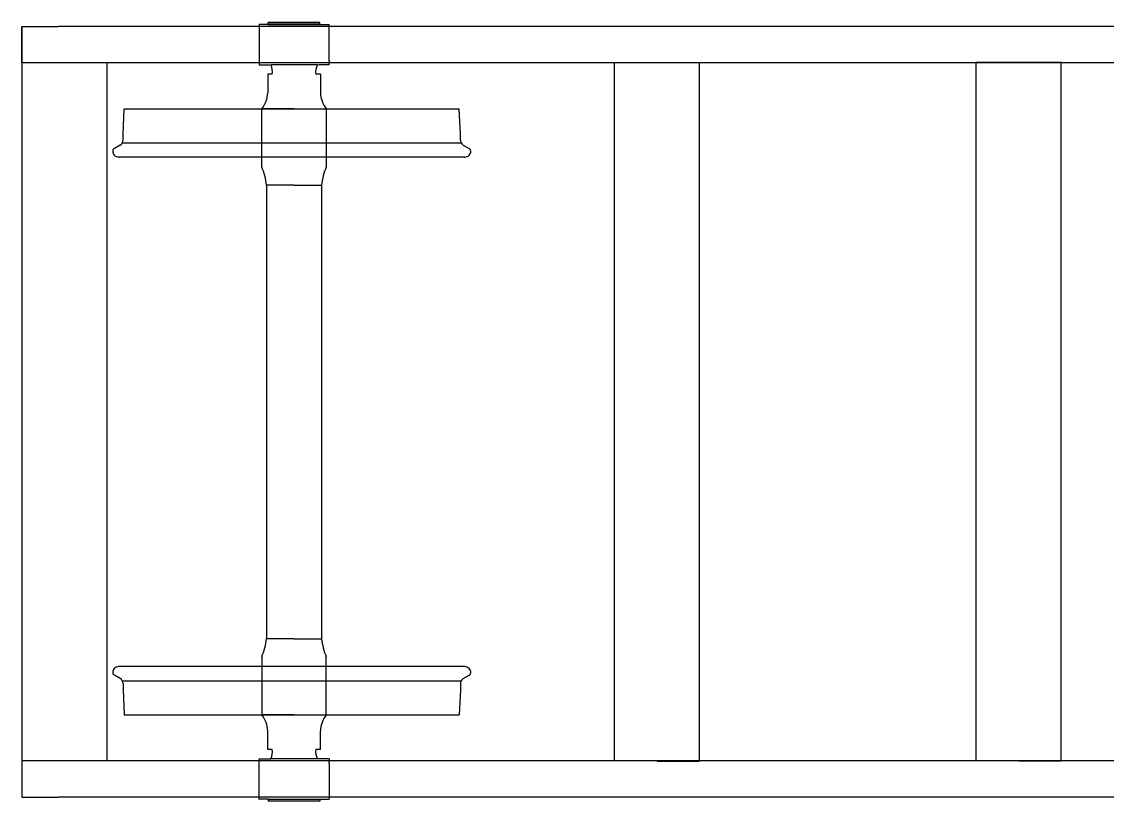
# Model space of a CAD drawing. Header units: millimetres. Extents: x -5057 to 33615, y -6628 to 11138.
# Drawn here: x 26086 to 29080, y 3648 to 5796 of the extents above; entities that cross this region are included whole.
import ezdxf

# ---------------------------------------------------------------- set-up
doc = ezdxf.new("R2010")
doc.units = ezdxf.units.MM
doc.linetypes.add('AM_ISO02W050x2', pattern=[3.75, 3, -0.75])

msp = doc.modelspace()

# ---------------------------------------------------------------- linework, layer by layer
at = {"linetype": 'AM_ISO02W050x2'}
for p, q in [((26086.123, 5782.618), (26086.123, 5683.942)), ((26086.123, 5683.942), (26086.123, 5782.618)), ((26086.123, 5782.618), (26187.214, 5782.618)), ((26086.123, 5683.942), (26086.123, 3760.415)), ((26287.214, 5682.855), (26086.123, 5682.855)), ((26321.973, 3759.54), (26321.973, 5683.942)), ((27838.514, 5682.855), (27719.464, 5682.855)), ((27719.464, 5682.855), (27719.464, 3759.328)), ((27955.314, 5682.855), (27838.514, 5682.855)), ((27955.314, 3758.453), (27955.314, 5682.855)), ((28836.008, 5683.73), (28716.958, 5683.73)), ((28716.958, 5683.73), (28716.958, 3760.203)), ((28952.808, 5683.73), (28836.008, 5683.73)), ((28952.808, 3759.328), (28952.808, 5683.73)), ((26086.123, 3760.415), (26086.123, 3659.565)), ((26287.214, 3759.328), (26086.123, 3759.328)), ((27838.514, 3758.453), (27955.314, 3758.453)), ((28836.008, 3759.328), (28952.808, 3759.328)), ((26086.123, 3659.565), (26187.214, 3659.565))]:
    msp.add_line(p, q, dxfattribs=at)
for p, q in [((30740.672, 5782.618), (26187.214, 5782.618)), ((26740.672, 5789.092), (26740.672, 5677.092)), ((26740.672, 5789.092), (26740.672, 5677.092)), ((26767.103, 5788.118), (26740.672, 5788.145)), ((26767.103, 5788.118), (26740.672, 5788.145)), ((26766.105, 5789.092), (26766.105, 5794.092)), ((26837.092, 5794.092), (26766.105, 5794.092)), ((26766.105, 5789.092), (26766.105, 5794.092)), ((26837.092, 5794.092), (26766.105, 5794.092)), ((26868.623, 5789.092), (26766.105, 5789.092)), ((26868.623, 5789.092), (26766.105, 5789.092)), ((26767.1, 5788.092), (26772.777, 5788.092)), ((26767.1, 5788.092), (26772.777, 5788.092)), ((26772.777, 5788.092), (26907.092, 5788.085)), ((26868.623, 5789.092), (26772.842, 5789.092)), ((26868.623, 5789.092), (26772.842, 5789.092)), ((26868.623, 5789.092), (26772.842, 5789.092)), ((26868.623, 5789.092), (26772.842, 5789.092)), ((26778.41, 5788.085), (26778.41, 5789.092)), ((26837.092, 5795.092), (26837.092, 5795.985)), ((26837.092, 5795.092), (26837.092, 5795.985)), ((26866.877, 5794.092), (26837.092, 5794.092)), ((26866.877, 5794.092), (26837.092, 5794.092)), ((26837.092, 5789.092), (26837.092, 5790.092)), ((26837.092, 5789.092), (26837.092, 5790.092)), ((26908.092, 5794.092), (26866.877, 5794.092)), ((26869.417, 5789.092), (26868.623, 5789.092)), ((26869.417, 5789.092), (26868.623, 5789.092)), ((26876.56, 5789.092), (26869.417, 5789.092)), ((26876.56, 5789.092), (26875.767, 5789.092)), ((26901.342, 5789.092), (26876.56, 5789.092)), ((26901.342, 5789.092), (26876.56, 5789.092)), ((26901.406, 5789.092), (26876.56, 5789.092)), ((26901.342, 5789.092), (26876.56, 5789.092)), ((26901.342, 5789.092), (26876.56, 5789.092)), ((26901.406, 5789.092), (26876.56, 5789.092)), ((26908.092, 5794.092), (26878.307, 5794.092)), ((26908.092, 5789.092), (26901.406, 5789.092)), ((26908.092, 5789.092), (26901.406, 5789.092)), ((26901.406, 5788.085), (26901.406, 5789.092)), ((26901.406, 5788.092), (26907.092, 5788.085)), ((26907.092, 5788.092), (26933.512, 5788.092)), ((26907.092, 5788.092), (26933.512, 5788.092)), ((26908.092, 5789.092), (26908.092, 5794.092)), ((26908.092, 5789.092), (26908.092, 5794.092)), ((26933.512, 5777.092), (26933.512, 5788.092)), ((26933.512, 5777.092), (26933.512, 5788.092)), ((26933.512, 5689.092), (26933.512, 5777.092)), ((26933.512, 5689.092), (26933.512, 5685.592)), ((26933.512, 5689.092), (26933.512, 5685.592)), ((26837.214, 5682.855), (26287.214, 5682.855)), ((26740.672, 5677.092), (26769.937, 5677.092)), ((26740.672, 5677.092), (26769.937, 5677.092)), ((26901.406, 5677.092), (26772.842, 5677.092)), ((27837.214, 5682.855), (26837.214, 5682.855)), ((26933.512, 5677.092), (26904.246, 5677.092)), ((26933.512, 5677.092), (26904.246, 5677.092)), ((26933.512, 5680.323), (26933.512, 5685.592)), ((26933.512, 5680.323), (26933.512, 5685.592)), ((26933.512, 5677.092), (26933.512, 5680.323)), ((26933.512, 5677.092), (26933.512, 5680.323)), ((28837.214, 5682.855), (27837.214, 5682.855)), ((29837.214, 5682.855), (28837.214, 5682.855)), ((26764.592, 5651.092), (26764.592, 5600.092)), ((26777.092, 5651.092), (26764.592, 5651.092)), ((26764.592, 5651.092), (26764.592, 5600.092)), ((26777.092, 5651.092), (26764.592, 5651.092)), ((26909.592, 5651.092), (26897.092, 5651.092)), ((26909.592, 5651.092), (26897.092, 5651.092)), ((26909.592, 5651.092), (26909.592, 5600.092)), ((26909.592, 5651.092), (26909.592, 5600.092)), ((26365.592, 5486.592), (26369.064, 5556.092)), ((26365.592, 5486.592), (26369.064, 5556.092)), ((26369.064, 5556.092), (27292.42, 5556.092)), ((26369.064, 5556.092), (27292.42, 5556.092)), ((26837.092, 5556.092), (26748.092, 5556.092)), ((26748.092, 5396.092), (26748.092, 5556.092)), ((26837.092, 5556.092), (26748.092, 5556.092)), ((26748.092, 5396.092), (26748.092, 5556.092)), ((26837.092, 5556.092), (26926.092, 5556.092)), ((26837.092, 5556.092), (26926.092, 5556.092)), ((26926.092, 5556.092), (26926.092, 5396.092)), ((26926.092, 5556.092), (26926.092, 5396.092)), ((27295.892, 5486.592), (27292.42, 5556.092)), ((27295.892, 5486.592), (27292.42, 5556.092)), ((26365.592, 5469.999), (26365.592, 5486.592)), ((26365.592, 5469.999), (26365.592, 5486.592)), ((27295.892, 5469.999), (27295.892, 5486.592)), ((27295.892, 5469.999), (27295.892, 5486.592)), ((26357.592, 5456.143), (26341.673, 5446.952)), ((26357.592, 5456.143), (26341.673, 5446.952)), ((26363.448, 5461.999), (27298.035, 5461.999)), ((26363.448, 5461.999), (27298.035, 5461.999)), ((27303.892, 5456.143), (27319.81, 5446.952)), ((27303.892, 5456.143), (27319.81, 5446.952)), ((26337.092, 5439.197), (26337.092, 5439.092)), ((26337.092, 5439.197), (26337.092, 5439.092)), ((26341.673, 5446.952), (26338.528, 5445.136)), ((26341.673, 5446.952), (26338.528, 5445.136)), ((27308.392, 5423.092), (26353.092, 5423.092)), ((27308.392, 5423.092), (26353.092, 5423.092)), ((27319.81, 5446.952), (27322.955, 5445.136)), ((27319.81, 5446.952), (27322.955, 5445.136)), ((26761.092, 5346.092), (26761.092, 4096.092)), ((26837.092, 5346.092), (26761.092, 5346.092)), ((26761.092, 5346.092), (26761.092, 4096.092)), ((26837.092, 5346.092), (26761.092, 5346.092)), ((26837.092, 5346.092), (26913.092, 5346.092)), ((26837.092, 5346.092), (26913.092, 5346.092)), ((26913.092, 5346.092), (26913.092, 4096.092)), ((26913.092, 5346.092), (26913.092, 4096.092)), ((26837.092, 4096.092), (26761.092, 4096.092)), ((26837.092, 4096.092), (26761.092, 4096.092)), ((26837.092, 4096.092), (26913.092, 4096.092)), ((26837.092, 4096.092), (26913.092, 4096.092)), ((26748.092, 4046.092), (26748.092, 3886.092)), ((26748.092, 4046.092), (26748.092, 3886.092)), ((26926.092, 3886.092), (26926.092, 4046.092)), ((26926.092, 3886.092), (26926.092, 4046.092)), ((27308.392, 4019.092), (26353.092, 4019.092)), ((27308.392, 4019.092), (26353.092, 4019.092)), ((26337.092, 4002.987), (26337.092, 4003.092)), ((26337.092, 4002.987), (26337.092, 4003.092)), ((26341.673, 3995.231), (26338.528, 3997.047)), ((26341.673, 3995.231), (26338.528, 3997.047)), ((26357.592, 3986.04), (26341.673, 3995.231)), ((26357.592, 3986.04), (26341.673, 3995.231)), ((27303.892, 3986.04), (27319.81, 3995.231)), ((27303.892, 3986.04), (27319.81, 3995.231)), ((27319.81, 3995.231), (27322.955, 3997.047)), ((27319.81, 3995.231), (27322.955, 3997.047)), ((26363.448, 3980.184), (27298.035, 3980.184)), ((26363.448, 3980.184), (27298.035, 3980.184)), ((26365.592, 3972.184), (26365.592, 3955.592)), ((26365.592, 3972.184), (26365.592, 3955.592)), ((26365.592, 3955.592), (26369.064, 3886.092)), ((26365.592, 3955.592), (26369.064, 3886.092)), ((27295.892, 3955.592), (27292.42, 3886.092)), ((27295.892, 3955.592), (27292.42, 3886.092)), ((27295.892, 3972.184), (27295.892, 3955.592)), ((27295.892, 3972.184), (27295.892, 3955.592)), ((26369.064, 3886.092), (27292.42, 3886.092)), ((26369.064, 3886.092), (27292.42, 3886.092)), ((26837.092, 3886.092), (26748.092, 3886.092)), ((26837.092, 3886.092), (26748.092, 3886.092)), ((26837.092, 3886.092), (26926.092, 3886.092)), ((26837.092, 3886.092), (26926.092, 3886.092)), ((26764.592, 3791.092), (26764.592, 3842.092)), ((26764.592, 3791.092), (26764.592, 3842.092)), ((26909.592, 3791.092), (26909.592, 3842.092)), ((26909.592, 3791.092), (26909.592, 3842.092)), ((26777.092, 3791.092), (26764.592, 3791.092)), ((26777.092, 3791.092), (26764.592, 3791.092)), ((26909.592, 3791.092), (26897.092, 3791.092)), ((26909.592, 3791.092), (26897.092, 3791.092)), ((26837.214, 3759.328), (26287.214, 3759.328)), ((26740.672, 3765.092), (26769.937, 3765.092)), ((26740.672, 3653.092), (26740.672, 3765.092)), ((26740.672, 3765.092), (26769.937, 3765.092)), ((26740.672, 3653.092), (26740.672, 3765.092)), ((26769.937, 3765.092), (26772.777, 3765.092)), ((26769.937, 3765.092), (26772.777, 3765.092)), ((26769.937, 3765.092), (26772.777, 3765.092)), ((26769.937, 3765.092), (26772.777, 3765.092)), ((26901.406, 3765.092), (26772.842, 3765.092)), ((27837.214, 3759.328), (26837.214, 3759.328)), ((26904.246, 3765.092), (26901.406, 3765.092)), ((26904.246, 3765.092), (26901.406, 3765.092)), ((26904.246, 3765.092), (26901.406, 3765.092)), ((26904.246, 3765.092), (26901.406, 3765.092)), ((26933.512, 3765.092), (26904.246, 3765.092)), ((26933.512, 3765.092), (26904.246, 3765.092)), ((26933.512, 3765.092), (26933.512, 3761.86)), ((26933.512, 3765.092), (26933.512, 3761.86)), ((26933.512, 3761.86), (26933.512, 3756.592)), ((26933.512, 3761.86), (26933.512, 3756.592)), ((26933.512, 3753.092), (26933.512, 3756.592)), ((26933.512, 3753.092), (26933.512, 3756.592)), ((26933.512, 3753.092), (26933.512, 3665.092)), ((28837.214, 3759.328), (27837.214, 3759.328)), ((29837.214, 3759.328), (28837.214, 3759.328)), ((30740.672, 3659.565), (26187.214, 3659.565)), ((26767.103, 3654.065), (26740.672, 3654.038)), ((26767.103, 3654.065), (26740.672, 3654.038)), ((26766.105, 3653.092), (26766.105, 3648.092)), ((26868.623, 3653.092), (26766.105, 3653.092)), ((26766.105, 3653.092), (26766.105, 3648.092)), ((26868.623, 3653.092), (26766.105, 3653.092)), ((26767.1, 3654.092), (26772.777, 3654.092)), ((26767.1, 3654.092), (26772.777, 3654.092)), ((26772.777, 3654.092), (26907.092, 3654.098)), ((26868.623, 3653.092), (26772.842, 3653.092)), ((26868.623, 3653.092), (26772.842, 3653.092)), ((26868.623, 3653.092), (26772.842, 3653.092)), ((26868.623, 3653.092), (26772.842, 3653.092)), ((26778.41, 3654.098), (26778.41, 3653.092)), ((26869.417, 3653.092), (26868.623, 3653.092)), ((26869.417, 3653.092), (26868.623, 3653.092)), ((26876.56, 3653.092), (26869.417, 3653.092)), ((26876.56, 3653.092), (26875.767, 3653.092)), ((26901.342, 3653.092), (26876.56, 3653.092)), ((26901.342, 3653.092), (26876.56, 3653.092)), ((26901.406, 3653.092), (26876.56, 3653.092)), ((26901.342, 3653.092), (26876.56, 3653.092)), ((26901.342, 3653.092), (26876.56, 3653.092)), ((26901.406, 3653.092), (26876.56, 3653.092)), ((26901.406, 3654.092), (26907.092, 3654.098)), ((26901.406, 3654.098), (26901.406, 3653.092)), ((26908.092, 3653.092), (26901.406, 3653.092)), ((26908.092, 3653.092), (26901.406, 3653.092)), ((26907.092, 3654.092), (26933.512, 3654.092)), ((26907.092, 3654.092), (26933.512, 3654.092)), ((26908.092, 3653.092), (26908.092, 3648.092)), ((26908.092, 3653.092), (26908.092, 3648.092)), ((26933.512, 3665.092), (26933.512, 3654.092)), ((26933.512, 3665.092), (26933.512, 3654.092)), ((26837.092, 3648.092), (26766.105, 3648.092)), ((26837.092, 3648.092), (26766.105, 3648.092)), ((26866.877, 3648.092), (26837.092, 3648.092)), ((26866.877, 3648.092), (26837.092, 3648.092)), ((26908.092, 3648.092), (26866.877, 3648.092)), ((26908.092, 3648.092), (26878.307, 3648.092))]:
    msp.add_line(p, q)
for centre, radius, start, end in [((26737.692, 5657.999), 40, 350.05645, 28.510655), ((26737.692, 5657.999), 40, 350.05645, 28.510655), ((26936.491, 5657.999), 40, 151.489345, 189.94355), ((26936.491, 5657.999), 40, 151.489345, 189.94355), ((26689.652, 5603.1), 75, 321.186936, 357.700973), ((26689.652, 5603.1), 75, 321.186936, 357.700973), ((26984.531, 5603.1), 75, 182.299027, 218.813064), ((26984.531, 5603.1), 75, 182.299027, 218.813064), ((26349.592, 5469.999), 16, 300, 0), ((26349.592, 5469.999), 16, 300, 0), ((27311.892, 5469.999), 16, 180, 240), ((27311.892, 5469.999), 16, 180, 240), ((26350.092, 5439.197), 13, 152.81243, 180), ((26350.092, 5439.197), 13, 152.81243, 180), ((26353.092, 5439.092), 16, 176.188685, 270), ((26353.092, 5439.092), 16, 176.188685, 270), ((27308.392, 5439.092), 16, 270, 3.811315), ((27308.392, 5439.092), 16, 270, 3.811315), ((27311.392, 5439.197), 13, 0, 27.18757), ((27311.392, 5439.197), 13, 0, 27.18757), ((26587.078, 5327.538), 175, 6.085956, 23.062476), ((26587.078, 5327.538), 175, 6.085956, 23.062476), ((27087.105, 5327.538), 175, 156.937524, 173.914044), ((27087.105, 5327.538), 175, 156.937524, 173.914044), ((26587.078, 4114.645), 175, 336.937524, 353.914044), ((26587.078, 4114.645), 175, 336.937524, 353.914044), ((27087.105, 4114.645), 175, 186.085956, 203.062476), ((27087.105, 4114.645), 175, 186.085956, 203.062476), ((26353.092, 4003.092), 16, 90, 183.811315), ((26353.092, 4003.092), 16, 90, 183.811315), ((27308.392, 4003.092), 16, 356.188685, 90), ((27308.392, 4003.092), 16, 356.188685, 90), ((26350.092, 4002.987), 13, 180, 207.18757), ((26350.092, 4002.987), 13, 180, 207.18757), ((26349.592, 3972.184), 16, 0, 60), ((26349.592, 3972.184), 16, 0, 60), ((27311.892, 3972.184), 16, 120, 180), ((27311.892, 3972.184), 16, 120, 180), ((27311.392, 4002.987), 13, 332.81243, 0), ((27311.392, 4002.987), 13, 332.81243, 0), ((26689.652, 3839.083), 75, 2.299027, 38.813064), ((26689.652, 3839.083), 75, 2.299027, 38.813064), ((26984.531, 3839.083), 75, 141.186936, 177.700973), ((26984.531, 3839.083), 75, 141.186936, 177.700973), ((26737.692, 3784.184), 40, 331.489345, 9.94355), ((26737.692, 3784.184), 40, 331.489345, 9.94355), ((26936.491, 3784.184), 40, 170.05645, 208.510655), ((26936.491, 3784.184), 40, 170.05645, 208.510655)]:
    msp.add_arc(centre, radius, start, end)

doc.saveas('drawing.dxf')
